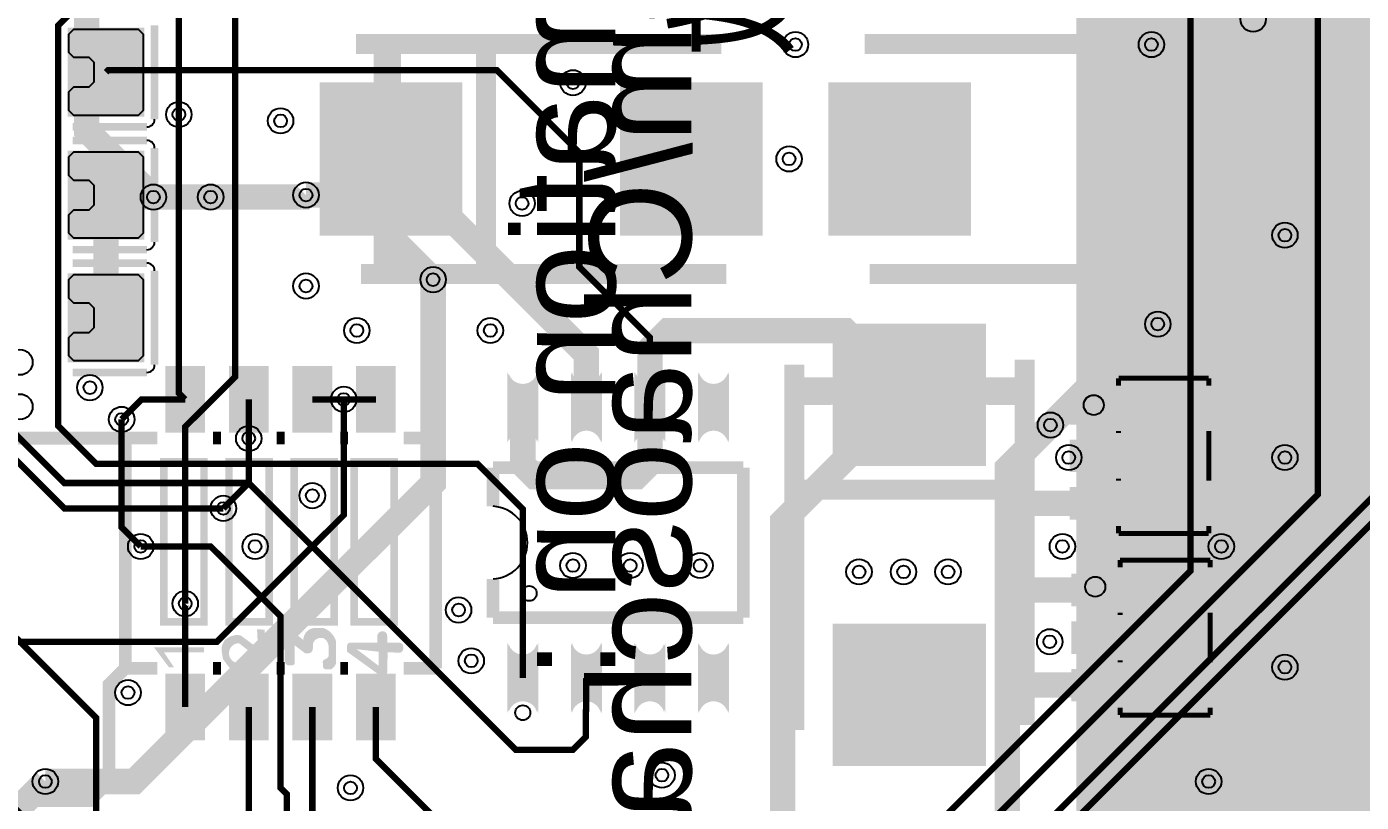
# Model space of a CAD drawing. Header units: millimetres. Extents: x -1 to 102, y -8 to 54.
# Drawn here: x 21.47 to 48.13, y 13.17 to 28.68 of the extents above; entities that cross this region are included whole.
import ezdxf

# ---------------------------------------------------------------- set-up
doc = ezdxf.new("R2010")
doc.units = ezdxf.units.MM
for name, color, linetype, true_color in [('BottomLayer', 7, 'Continuous', 0x0000ff), ('Document', 7, 'Continuous', 0xffffff), ('Hole', 7, 'Continuous', 0x222222), ('Multi-Layer', 7, 'Continuous', 0xc0c0c0), ('TopLayer', 7, 'Continuous', 0xff0000), ('TopPasteMaskLayer', 7, 'Continuous', 0x808080), ('TopSilkLayer', 7, 'Continuous', 0xffcc00), ('TopSolderMaskLayer', 7, 'Continuous', 0x800080)]:
    doc.layers.add(name, color=color, linetype=linetype, true_color=true_color)
doc.styles.get("Standard").update_dxf_attribs({"font": 'arial.ttf'})

msp = doc.modelspace()

# ---------------------------------------------------------------- hatches: boundary and pattern name
at = {"layer": 'BottomSilkLayer'}
msp.add_hatch(color=256, dxfattribs=at).paths.add_polyline_path([(42.44348488696983, 49.12369824739653), (91.44348488696983, 49.12369824739653), (91.44348488696983, 4.123698247396533), (42.44348488696983, 4.123698247396533), (42.44348488696983, 49.12369824739653)])
at = {"layer": 'Document'}
for points in [[(28.40005080010178, 28.18503937007881), (28.40005080010178, 27.240055880111754), (28.950063500127044, 27.240055880111754), (28.950063500127044, 28.18503937007881), (28.40005080010178, 28.18503937007881)], [(44.71008382016771, 28.18503937007881), (44.71008382016771, 27.240055880111754), (45.260096520192974, 27.240055880111754), (45.260096520192974, 28.18503937007881), (44.71008382016771, 28.18503937007881)], [(28.950063500127044, 25.18503937007881), (28.950063500127044, 26.88506477012959), (29.350063500126907, 26.88506477012959), (29.350063500126907, 25.18503937007881)], [(44.71008382016771, 26.88506477012959), (44.71008382016771, 25.18503937007881), (44.31008382016762, 25.18503937007881), (44.31008382016762, 26.88506477012959)], [(29.98420116840225, 25.790068580137245), (28.284175768351588, 25.790068580137245), (28.284175768351588, 26.190068580137222), (29.98420116840225, 26.190068580137222)], [(35.35006350012691, 25.83505207010421), (33.65003810007602, 25.83505207010421), (33.65003810007602, 26.23505207010419), (35.35006350012691, 26.23505207010419)], [(38.31008382016785, 26.23505207010419), (40.01010922021828, 26.23505207010419), (40.01010922021828, 25.83505207010421), (38.31008382016785, 25.83505207010421)], [(43.675946151892504, 26.280035560071155), (45.37597155194294, 26.280035560071155), (45.37597155194294, 25.88003556007118), (43.675946151892504, 25.88003556007118)], [(28.950063500127044, 23.88506477012959), (28.950063500127044, 24.830048260096646), (28.40005080010178, 24.830048260096646), (28.40005080010178, 23.88506477012959), (28.950063500127044, 23.88506477012959)], [(45.260096520192974, 23.88506477012959), (45.260096520192974, 24.830048260096646), (44.71008382016771, 24.830048260096646), (44.71008382016771, 23.88506477012959), (45.260096520192974, 23.88506477012959)], [(36.95615951231889, 21.12133604267217), (37.90114300228606, 21.12133604267217), (37.90114300228606, 21.671348742697546), (36.95615951231889, 21.671348742697546), (36.95615951231889, 21.12133604267217)], [(38.86116332232655, 20.08719837439685), (38.86116332232655, 21.787223774447625), (39.26116332232664, 21.787223774447625), (39.26116332232664, 20.08719837439685)], [(41.25613411226823, 21.671348742697546), (40.31115062230106, 21.671348742697546), (40.31115062230106, 21.12133604267217), (41.25613411226823, 21.12133604267217), (41.25613411226823, 21.671348742697546)], [(38.25613411226823, 21.12133604267217), (39.95615951231912, 21.12133604267217), (39.95615951231912, 20.721336042672192), (38.25613411226823, 20.721336042672192)], [(25.713055626111327, 15.953771907543796), (25.692149933457813, 15.954867528470231), (25.671473287947947, 15.95814238739706), (25.651252227236455, 15.963560604284794), (25.63170829749629, 15.97106281601532), (25.613055626111418, 15.980566826787026), (25.595498575652755, 15.991968508668833), (25.57922950483953, 16.0051429424484), (25.564426661015887, 16.019945786272046), (25.55125222723632, 16.036214857085383), (25.539850545354284, 16.05377190754382), (25.530346534582804, 16.07242457892869), (25.52284432285228, 16.091968508668856), (25.517426105964432, 16.112189569380348), (25.514151247037717, 16.132866214890328), (25.51305562611128, 16.15377190754384), (25.514151247037717, 16.174677600197356), (25.517426105964432, 16.19535424570745), (25.52284432285228, 16.215575306418827), (25.530346534582804, 16.235119236159107), (25.53985054535451, 16.253771907543864), (25.55125222723632, 16.271328958002414), (25.564426661015887, 16.28759802881575), (25.57922950483953, 16.302400872639396), (25.595498575652982, 16.31557530641885), (25.613055626111418, 16.32697698830077), (25.63170829749629, 16.336480999072478), (25.651252227236455, 16.343983210803003), (25.671473287947947, 16.349401427690736), (25.692149933457813, 16.352676286617566), (25.713055626111327, 16.353771907543887), (25.713055626111327, 16.353771907543887), (26.223063246126458, 15.953771907543796), (26.223063246126458, 16.623774447548954), (26.073050546101285, 16.633782067564198), (26.093065786131547, 16.253771907543864), (25.753060706121232, 16.503784607569287), (25.721993398975428, 16.512175190425864), (25.690206082712848, 16.51718976705547), (25.65806451612889, 16.518770637541365), (25.538074676149336, 16.488773177546477), (25.42806705613407, 16.418770637541343), (25.37305054610124, 16.313766827533755), (25.363068326136727, 16.213792227584577), (25.39306578613173, 16.033782067564175), (25.523063246126412, 15.863779527559132), (25.546191436917297, 15.847809145757537), (25.57071271234463, 15.834073303752916), (25.596411839282382, 15.822692566571277), (25.62306324612655, 15.813766827533755)], [(26.82806705613416, 15.968757937515988), (26.82806705613416, 16.30873761747523), (27.038074676149336, 16.14874269748543), (27.08806197612398, 16.14874269748543), (27.10229345995117, 16.14976055329737), (27.116235231808105, 16.152793400123983), (27.129603477424325, 16.157779497949946), (27.142126057869746, 16.16461734420227), (27.153548049518577, 16.173167740049962), (27.163636933559474, 16.183256624090973), (27.17218732940728, 16.194678615739917), (27.179025175659717, 16.207201196185224), (27.184011273485567, 16.22056944180133), (27.187044120312294, 16.234511213658152), (27.188061976124118, 16.248742697485454), (27.188061976124118, 16.308737617475117), (27.189155737606825, 16.326819650332368), (27.192421072549905, 16.34463800643323), (27.19781036501672, 16.361932854022598), (27.20524502698754, 16.37845199527783), (27.214616644349462, 16.393954543921495), (27.225788557818305, 16.408214437885817), (27.238597855738817, 16.42102373580633), (27.252857749703026, 16.432195649275172), (27.268360298346806, 16.441567266637094), (27.284879439602037, 16.449001928608027), (27.302174287191292, 16.45439122107473), (27.319992643292153, 16.457656556017696), (27.33807467614929, 16.458750317500517), (27.38808737617478, 16.45875031750063), (27.40615025866009, 16.449822956066782), (27.42316615937216, 16.439032931562792), (27.438943709257728, 16.42650159382606), (27.453305466354095, 16.412369876345338), (27.46608991139101, 16.396796711254524), (27.477153264312392, 16.379957241904776), (27.486371101297664, 16.362040853117833), (27.493639754090964, 16.34324904127277), (27.49887747590492, 16.32379314817956), (27.502025360785638, 16.303891984228017), (27.50304800609615, 16.283769367538866), (27.503048006095923, 16.093776987554065), (27.492849090177288, 16.077945546176124), (27.480470180988277, 16.063753469890457), (27.46617096293835, 16.051498479675047), (27.45025140462326, 16.04143766037123), (27.433045466091016, 16.033782067564175), (27.42141814279421, 16.02998222171084), (27.410803225553764, 16.023902994166292), (27.40164199657943, 16.0157971099311), (27.394315305506552, 16.00600154596168), (27.389127736756564, 15.994923522400427), (27.386294947385068, 15.983023573663672), (27.38593470181081, 15.970796403153486), (27.388061976124163, 15.95875031750063), (27.38806197612439, 15.898755397510854), (27.38912547200175, 15.886599584006944), (27.39228364585051, 15.874813118745237), (27.39744053815548, 15.8637541275084), (27.404439459354307, 15.853758632149038), (27.413067750767368, 15.845130340735864), (27.42306324612673, 15.838131419537149), (27.43412223736368, 15.83297452723184), (27.445908702625502, 15.829816353383308), (27.458064516129298, 15.828752857505833), (27.54805689611385, 15.828752857505833), (27.56783030597194, 15.841909272905468), (27.58626609115663, 15.856882610148887), (27.6031978807423, 15.873537744642476), (27.618472876382157, 15.891724374671071), (27.63195323121181, 15.911278377771396), (27.6435172938302, 15.932023291831115), (27.653060706121323, 15.953771907543796), (27.653060706121323, 16.38376936753866), (27.644266509777253, 16.41246944221814), (27.633344852534492, 16.44042922724975), (27.62035723917188, 16.467491268471463), (27.60537680879861, 16.493503167321364), (27.588487922976128, 16.51831843906325), (27.569785690639037, 16.54179733770752), (27.54937543249389, 16.56380764298467), (27.527372087911772, 16.584225404937), (27.503899567651388, 16.602935641936483), (27.479090056062887, 16.61983298819814), (27.45308326669783, 16.634822287143038), (27.426025655518515, 16.6478191272671), (27.398069596139294, 16.658750317500562), (27.358064516128934, 16.658750317500676), (27.23807467614938, 16.658750317500676), (27.21592980115406, 16.657726498141187), (27.193973858423988, 16.654663774928053), (27.17239416832126, 16.649588277936118), (27.151374841153256, 16.642543309515986), (27.131095206407508, 16.633588974854433), (27.11172828277813, 16.62280166917742), (27.0934393020284, 16.610273425973446), (27.07638429929375, 16.59611113179642), (27.060708781843687, 16.580435614346584), (27.046546487666546, 16.563380611611592), (27.03401824446246, 16.54509163086186), (27.023230938785673, 16.52572470723237), (27.014276604124007, 16.50544507248685), (27.007231635703874, 16.484425745318617), (27.002156138712053, 16.462846055216005), (26.99909341549892, 16.44089011248593), (26.998069596139203, 16.41874523749061), (26.748056896113667, 16.618745237490657), (26.728067056134023, 16.618745237490657), (26.713835572306607, 16.61772738167872), (26.699893800449672, 16.614694534851992), (26.68652555483368, 16.60970843702603), (26.674002974388486, 16.60287059077359), (26.662580982739428, 16.594320194926013), (26.65249209869853, 16.584231310885116), (26.643941702850952, 16.57280931923617), (26.637103856598515, 16.56028673879075), (26.632117758772438, 16.546918493174758), (26.629084911945938, 16.532976721317823), (26.628067056134114, 16.518745237490634), (26.628067056134114, 15.998755397510877), (26.62917532438223, 15.984673514246879), (26.632472839884485, 15.970938373684021), (26.637878406864957, 15.957888180567124), (26.645258922324956, 15.945844273961825), (26.65443265347926, 15.935103214820401), (26.66517371262057, 15.92592948366621), (26.677217619225985, 15.91854896820621), (26.69026781234288, 15.913143401225625), (26.70400295290574, 15.909845885723485), (26.718084836169737, 15.908737617475254), (26.728067056134023, 15.908737617475254), (26.76804673609331, 15.90873761747514), (26.779756119657804, 15.90989089109496), (26.791015518178256, 15.913306392295453), (26.80139223928427, 15.918852865281337), (26.81048751140338, 15.926317162206146), (26.81795180832796, 15.935412434324917), (26.82349828131396, 15.94578915543093), (26.826913782514566, 15.957048553951495), (26.82806705613416, 15.968757937515875)], [(28.47305054610115, 16.373761747523645), (28.47305054610092, 16.483743967488067), (28.47417026505491, 16.499399684139348), (28.477506627667708, 16.514736695546844), (28.482991715217622, 16.5294427843869), (28.490513867139953, 16.543218577099424), (28.49991995411392, 16.55578363827067), (28.511018495333474, 16.56688217949022), (28.523583556504718, 16.57628826646419), (28.537359349217013, 16.583810418386634), (28.55206543805707, 16.58929550593666), (28.56740244946468, 16.59263186854946), (28.58305816611619, 16.59375158750322), (28.597136075936987, 16.592643631971782), (28.610867340895766, 16.589347046919897), (28.62391385167848, 16.583943005212177), (28.635954359890093, 16.57656457229041), (28.646692388258543, 16.567393429660797), (28.655863530888382, 16.556655401292232), (28.663241963809924, 16.544614893080507), (28.66864600551753, 16.53156838229802), (28.671942590569643, 16.517837117339127), (28.673050546100967, 16.503759207518442), (28.673050546100967, 16.363754127508287), (28.913055626111145, 16.363754127508514), (28.926949244593516, 16.36253859339581), (28.94042071250874, 16.358928924447127), (28.953060706121278, 16.35303479862648), (28.964485165621227, 16.345035305964643), (28.974346964587767, 16.335173506998103), (28.982346457249378, 16.323749047498268), (28.98824058306991, 16.31110905388573), (28.99185025201882, 16.297637585970506), (28.993065786131183, 16.283743967488135), (28.99306578613141, 16.253771907543864), (28.993065786131183, 16.243764287528506), (28.99185025201882, 16.229870669046136), (28.98824058306991, 16.2163992011308), (28.982346457249378, 16.203759207518374), (28.974346964587767, 16.19233474801854), (28.964485165621227, 16.182472949052), (28.953060706121278, 16.17447345639016), (28.94042071250874, 16.168579330569514), (28.926949244593516, 16.16496966162083), (28.913055626111145, 16.16375412750824), (28.683058166116325, 16.1737617475236), (28.673075946151812, 15.773761747523622), (28.503073406146996, 15.90375920751842), (28.503073406146996, 16.183769367538844), (28.063068326136545, 16.233756667513376), (28.673050546100967, 15.773761747523508), (28.67189776053624, 15.762057319263363), (28.668483704744403, 15.75080268561726), (28.662939578975283, 15.740430355844751), (28.655478440872685, 15.731338932762014), (28.646387017789948, 15.723877794659415), (28.63601468801744, 15.718333668890295), (28.624760054371336, 15.71491961309846), (28.61305562611119, 15.713766827533732), (28.52306324612664, 15.713766827533732), (27.873050546101013, 16.183769367538844), (27.873050546101013, 16.30373380746778), (27.874203819720606, 16.31544319103216), (27.87761932092144, 16.326702589552724), (27.88316579390721, 16.337079310658737), (27.89063009083179, 16.346174582777508), (27.899725362950903, 16.353638879702316), (27.910102084056916, 16.3591853526882), (27.921361482577595, 16.362600853888694), (27.93307086614186, 16.363754127508514), (28.47305054610115, 16.363754127508287), (28.47305054610115, 16.43375666751342)], [(24.313055626111236, 15.873761747523531), (24.413055626111145, 15.873761747523531), (24.213055626111327, 16.1737617475236), (25.01305562611128, 16.1737617475236), (25.01305562611128, 16.273761747523622), (24.01305562611128, 16.273761747523622)], [(38.906146812293855, 14.721336042672192), (38.906146812293855, 16.42136144272297), (39.30614681229349, 16.42136144272297), (39.30614681229349, 14.721336042672192)]]:
    msp.add_hatch(color=256, dxfattribs=at).paths.add_polyline_path(points)
at = {"layer": 'TopLayer'}
for points in [[(22.313055626111236, 26.903784607569264), (22.313055626111236, 28.631800863601825), (23.798044196088313, 28.631800863601825), (23.798044196088313, 26.903784607569264)], [(27.350012700025445, 27.540005080010246), (30.15011430022855, 27.540005080010246), (30.15011430022855, 24.530099060198268), (27.350012700025445, 24.530099060198268)], [(33.35001270002522, 27.540005080010246), (36.15011430022855, 27.540005080010246), (36.15011430022855, 24.530099060198268), (33.35001270002522, 24.530099060198268)], [(40.31013462026908, 24.530099060198268), (37.5100330200662, 24.530099060198268), (37.5100330200662, 27.540005080010246), (40.31013462026908, 27.540005080010246)], [(46.31013462026931, 24.530099060198268), (43.510033020065976, 24.530099060198268), (43.510033020065976, 27.540005080010246), (46.31013462026931, 27.540005080010246)], [(22.313055626111236, 24.44988569977147), (22.313055626111236, 26.177901955804032), (23.798044196088313, 26.177901955804032), (23.798044196088313, 24.44988569977147)], [(22.313055626111236, 21.996037592075254), (22.313055626111236, 23.724053848107815), (23.798044196088313, 23.724053848107815), (23.798044196088313, 21.996037592075254)], [(40.61109982219955, 22.721386842773654), (40.61109982219955, 19.921285242570548), (37.6011938023878, 19.921285242570548), (37.6011938023878, 22.721386842773654)], [(24.256921513842826, 20.603987807975727), (24.256921513842826, 21.853670307340735), (25.01892303784598, 21.853670307340735), (25.01892303784598, 20.603987807975727)], [(25.526924053848006, 20.603987807975727), (25.526924053848006, 21.853670307340735), (26.28892557785116, 21.853670307340735), (26.28892557785116, 20.603987807975727)], [(26.796926593853186, 20.603987807975727), (26.796926593853186, 21.853670307340735), (27.558928117856112, 21.853670307340735), (27.558928117856112, 20.603987807975727)], [(28.06692913385814, 20.603987807975727), (28.06692913385814, 21.853670307340735), (28.828930657861292, 21.853670307340735), (28.828930657861292, 20.603987807975727)], [(31.666725933451875, 21.761036322072755, -0.7853981633974483), (31.0983235966472, 21.761036322072755), (31.0983235966472, 20.37922275844562, -0.7853981633974483), (31.666725933451875, 20.37922275844562)], [(32.936728473456824, 21.761036322072755, -0.7853981633974483), (32.36832613665216, 21.761036322072755), (32.36832613665216, 20.37922275844562, -0.7853981633974483), (32.936728473456824, 20.37922275844562)], [(34.206731013462004, 21.761036322072755, -0.7853981633974483), (33.63832867665734, 21.761036322072755), (33.63832867665734, 20.37922275844562, -0.7853981633974483), (34.206731013462004, 20.37922275844562)], [(35.47673355346696, 21.761036322072755, -0.7853981633974483), (34.90833121666229, 21.761036322072755), (34.90833121666229, 20.37922275844562, -0.7853981633974483), (35.47673355346696, 20.37922275844562)], [(43.43604267208525, 20.749301498603018), (42.33604267208534, 20.749301498603018), (42.33604267208534, 21.34930149860304), (43.43604267208525, 21.34930149860304)], [(46.036271272542535, 20.749301498603018), (44.9362712725424, 20.749301498603018), (44.9362712725424, 21.34930149860304), (46.036271272542535, 21.34930149860304)], [(43.43604267208525, 19.799339598679353), (42.33604267208534, 19.799339598679353), (42.33604267208534, 20.399339598679262), (43.43604267208525, 20.399339598679262)], [(43.43604267208525, 18.84937769875546), (42.33604267208534, 18.84937769875546), (42.33604267208534, 19.449377698755484), (43.43604267208525, 19.449377698755484)], [(46.036271272542535, 18.84937769875546), (44.9362712725424, 18.84937769875546), (44.9362712725424, 19.449377698755484), (46.036271272542535, 19.449377698755484)], [(43.46626873253763, 17.11623063246134), (42.36626873253749, 17.11623063246134), (42.36626873253749, 17.71623063246136), (43.46626873253763, 17.71623063246136)], [(46.066497332994686, 17.11623063246134), (44.96649733299478, 17.11623063246134), (44.96649733299478, 17.71623063246136), (46.066497332994686, 17.71623063246136)], [(40.61109982219955, 16.721386842773768), (40.61109982219955, 13.921285242570548), (37.6011938023878, 13.921285242570548), (37.6011938023878, 16.721386842773768)], [(43.46626873253763, 16.16626873253756), (42.36626873253749, 16.16626873253756), (42.36626873253749, 16.76626873253747), (43.46626873253763, 16.76626873253747)], [(31.666725933451875, 16.350825501651002, -0.7853981633974483), (31.0983235966472, 16.350825501651002), (31.0983235966472, 14.969011938023868, -0.7853981633974483), (31.666725933451875, 14.969011938023868)], [(32.936728473456824, 16.350825501651002, -0.7853981633974483), (32.36832613665216, 16.350825501651002), (32.36832613665216, 14.969011938023868, -0.7853981633974483), (32.936728473456824, 14.969011938023868)], [(34.206731013462004, 16.350825501651002, -0.7853981633974483), (33.63832867665734, 16.350825501651002), (33.63832867665734, 14.969011938023868, -0.7853981633974483), (34.206731013462004, 14.969011938023868)], [(35.47673355346696, 16.350825501651002, -0.7853981633974483), (34.90833121666229, 16.350825501651002), (34.90833121666229, 14.969011938023868, -0.7853981633974483), (35.47673355346696, 14.969011938023868)], [(43.46626873253763, 15.216306832613782), (42.36626873253749, 15.216306832613782), (42.36626873253749, 15.816306832613805), (43.46626873253763, 15.816306832613805)], [(46.066497332994686, 15.216306832613782), (44.96649733299478, 15.216306832613782), (44.96649733299478, 15.816306832613805), (46.066497332994686, 15.816306832613805)], [(24.256921513842826, 14.453873507747062), (24.256921513842826, 15.703810007620177), (25.01892303784598, 15.703810007620177), (25.01892303784598, 14.453873507747062)], [(25.526924053848006, 14.453873507747062), (25.526924053848006, 15.703810007620177), (26.28892557785116, 15.703810007620177), (26.28892557785116, 14.453873507747062)], [(26.796926593853186, 14.453873507747062), (26.796926593853186, 15.703810007620177), (27.558928117856112, 15.703810007620177), (27.558928117856112, 14.453873507747062)], [(28.06692913385814, 14.453873507747062), (28.06692913385814, 15.703810007620177), (28.828930657861292, 15.703810007620177), (28.828930657861292, 14.453873507747062)]]:
    msp.add_hatch(color=256, dxfattribs=at).paths.add_polyline_path(points)
at = {"layer": 'TopPasteMaskLayer'}
for points in [[(27.350012700025445, 27.540005080010246), (30.15011430022855, 27.540005080010246), (30.15011430022855, 24.530099060198268), (27.350012700025445, 24.530099060198268)], [(33.35001270002522, 27.540005080010246), (36.15011430022855, 27.540005080010246), (36.15011430022855, 24.530099060198268), (33.35001270002522, 24.530099060198268)], [(40.31013462026908, 24.530099060198268), (37.5100330200662, 24.530099060198268), (37.5100330200662, 27.540005080010246), (40.31013462026908, 27.540005080010246)], [(46.31013462026931, 24.530099060198268), (43.510033020065976, 24.530099060198268), (43.510033020065976, 27.540005080010246), (46.31013462026931, 27.540005080010246)], [(40.61109982219955, 22.721386842773654), (40.61109982219955, 19.921285242570548), (37.6011938023878, 19.921285242570548), (37.6011938023878, 22.721386842773654)], [(24.256921513842826, 20.603987807975727), (24.256921513842826, 21.853670307340735), (25.01892303784598, 21.853670307340735), (25.01892303784598, 20.603987807975727)], [(25.526924053848006, 20.603987807975727), (25.526924053848006, 21.853670307340735), (26.28892557785116, 21.853670307340735), (26.28892557785116, 20.603987807975727)], [(26.796926593853186, 20.603987807975727), (26.796926593853186, 21.853670307340735), (27.558928117856112, 21.853670307340735), (27.558928117856112, 20.603987807975727)], [(28.06692913385814, 20.603987807975727), (28.06692913385814, 21.853670307340735), (28.828930657861292, 21.853670307340735), (28.828930657861292, 20.603987807975727)], [(31.666725933451875, 21.761036322072755, -0.7853981633974483), (31.0983235966472, 21.761036322072755), (31.0983235966472, 20.37922275844562, -0.7853981633974483), (31.666725933451875, 20.37922275844562)], [(32.936728473456824, 21.761036322072755, -0.7853981633974483), (32.36832613665216, 21.761036322072755), (32.36832613665216, 20.37922275844562, -0.7853981633974483), (32.936728473456824, 20.37922275844562)], [(34.206731013462004, 21.761036322072755, -0.7853981633974483), (33.63832867665734, 21.761036322072755), (33.63832867665734, 20.37922275844562, -0.7853981633974483), (34.206731013462004, 20.37922275844562)], [(35.47673355346696, 21.761036322072755, -0.7853981633974483), (34.90833121666229, 21.761036322072755), (34.90833121666229, 20.37922275844562, -0.7853981633974483), (35.47673355346696, 20.37922275844562)], [(43.43604267208525, 20.749301498603018), (42.33604267208534, 20.749301498603018), (42.33604267208534, 21.34930149860304), (43.43604267208525, 21.34930149860304)], [(46.036271272542535, 20.749301498603018), (44.9362712725424, 20.749301498603018), (44.9362712725424, 21.34930149860304), (46.036271272542535, 21.34930149860304)], [(43.43604267208525, 19.799339598679353), (42.33604267208534, 19.799339598679353), (42.33604267208534, 20.399339598679262), (43.43604267208525, 20.399339598679262)], [(43.43604267208525, 18.84937769875546), (42.33604267208534, 18.84937769875546), (42.33604267208534, 19.449377698755484), (43.43604267208525, 19.449377698755484)], [(46.036271272542535, 18.84937769875546), (44.9362712725424, 18.84937769875546), (44.9362712725424, 19.449377698755484), (46.036271272542535, 19.449377698755484)], [(43.46626873253763, 17.11623063246134), (42.36626873253749, 17.11623063246134), (42.36626873253749, 17.71623063246136), (43.46626873253763, 17.71623063246136)], [(46.066497332994686, 17.11623063246134), (44.96649733299478, 17.11623063246134), (44.96649733299478, 17.71623063246136), (46.066497332994686, 17.71623063246136)], [(40.61109982219955, 16.721386842773768), (40.61109982219955, 13.921285242570548), (37.6011938023878, 13.921285242570548), (37.6011938023878, 16.721386842773768)], [(43.46626873253763, 16.16626873253756), (42.36626873253749, 16.16626873253756), (42.36626873253749, 16.76626873253747), (43.46626873253763, 16.76626873253747)], [(31.666725933451875, 16.350825501651002, -0.7853981633974483), (31.0983235966472, 16.350825501651002), (31.0983235966472, 14.969011938023868, -0.7853981633974483), (31.666725933451875, 14.969011938023868)], [(32.936728473456824, 16.350825501651002, -0.7853981633974483), (32.36832613665216, 16.350825501651002), (32.36832613665216, 14.969011938023868, -0.7853981633974483), (32.936728473456824, 14.969011938023868)], [(34.206731013462004, 16.350825501651002, -0.7853981633974483), (33.63832867665734, 16.350825501651002), (33.63832867665734, 14.969011938023868, -0.7853981633974483), (34.206731013462004, 14.969011938023868)], [(35.47673355346696, 16.350825501651002, -0.7853981633974483), (34.90833121666229, 16.350825501651002), (34.90833121666229, 14.969011938023868, -0.7853981633974483), (35.47673355346696, 14.969011938023868)], [(43.46626873253763, 15.216306832613782), (42.36626873253749, 15.216306832613782), (42.36626873253749, 15.816306832613805), (43.46626873253763, 15.816306832613805)], [(46.066497332994686, 15.216306832613782), (44.96649733299478, 15.216306832613782), (44.96649733299478, 15.816306832613805), (46.066497332994686, 15.816306832613805)], [(24.256921513842826, 14.453873507747062), (24.256921513842826, 15.703810007620177), (25.01892303784598, 15.703810007620177), (25.01892303784598, 14.453873507747062)], [(25.526924053848006, 14.453873507747062), (25.526924053848006, 15.703810007620177), (26.28892557785116, 15.703810007620177), (26.28892557785116, 14.453873507747062)], [(26.796926593853186, 14.453873507747062), (26.796926593853186, 15.703810007620177), (27.558928117856112, 15.703810007620177), (27.558928117856112, 14.453873507747062)], [(28.06692913385814, 14.453873507747062), (28.06692913385814, 15.703810007620177), (28.828930657861292, 15.703810007620177), (28.828930657861292, 14.453873507747062)]]:
    msp.add_hatch(color=256, dxfattribs=at).paths.add_polyline_path(points)
at = {"layer": 'TopSilkLayer'}
for points in [[(28.402057404114885, 28.335077470155056), (28.402057404114885, 27.6000508001016), (28.95204470408953, 27.6000508001016), (28.95204470408953, 28.320066040132247), (28.937033274066607, 28.335077470155056), (28.782016764033415, 28.335077470155056)], [(44.708102616205224, 28.33505207010421), (44.708102616205224, 27.6000508001016), (45.25808991617987, 27.6000508001016), (45.25808991617987, 28.3200406400814), (45.243078486156946, 28.33505207010421), (45.088087376174826, 28.33505207010421)], [(28.95204470408953, 23.73505207010419), (28.95204470408953, 24.470053340106688), (28.402057404114885, 24.470053340106688), (28.402057404114885, 23.750063500127), (28.417068834137808, 23.73505207010419), (28.57205994411993, 23.73505207010419)], [(45.25808991617987, 23.735026670053458), (45.25808991617987, 24.470053340106688), (44.708102616205224, 24.470053340106688), (44.708102616205224, 23.750038100076267), (44.72311404622815, 23.735026670053458), (44.87813055626111, 23.735026670053458)], [(36.80614681229372, 21.119354838709796), (37.541148082296104, 21.119354838709796), (37.541148082296104, 21.669342138684442), (36.821158242316415, 21.669342138684442), (36.80614681229372, 21.654330708661405), (36.80614681229372, 21.499339598679285)], [(41.40617221234447, 21.669342138684442), (40.671145542291015, 21.669342138684442), (40.671145542291015, 21.119354838709796), (41.39116078232155, 21.119354838709796), (41.40617221234447, 21.134366268732606), (41.40617221234447, 21.28938277876557)], [(43.982143764287684, 21.11534163068336), (43.981321305288475, 21.096046555319163), (43.97840173059217, 21.07695591741185), (43.97341979307953, 21.058296960561734), (43.966434794771885, 21.040291789894468), (43.957529880935226, 21.02315472825387), (43.946811050367614, 21.007089765030173), (43.934405893653775, 20.99228812799163), (43.92046207440194, 20.97892600702278), (43.905145571543926, 20.96716245686514), (43.8886387036207, 20.9571375038239), (43.871137958571126, 20.94897047897814), (43.85285165485698, 20.94275859773461), (43.83399746176224, 20.938575802633295), (43.8147998083889, 20.93647188317982), (43.79548721218521, 20.93647188317982), (43.77628955881187, 20.938575802633295), (43.75743536571713, 20.94275859773461), (43.73914906200298, 20.94897047897814), (43.721648316953406, 20.9571375038239), (43.70514144903018, 20.96716245686514), (43.689824946172166, 20.97892600702278), (43.67588112692033, 20.99228812799163), (43.66347597020649, 21.007089765030173), (43.65275713963888, 21.02315472825387), (43.64385222580222, 21.040291789894468), (43.63686722749458, 21.058296960561734), (43.63188528998171, 21.07695591741185), (43.62896571528563, 21.096046555319163), (43.62814325628642, 21.11534163068336), (43.62896571528563, 21.13463670604756), (43.63188528998171, 21.153727343954756), (43.63686722749458, 21.172386300804874), (43.64385222580222, 21.190391471472253), (43.65275713963888, 21.20752853311285), (43.66347597020649, 21.223593496336434), (43.67588112692033, 21.238395133375093), (43.689824946172166, 21.25175725434383), (43.70514144903018, 21.263520804501468), (43.721648316953406, 21.273545757542706), (43.73914906200298, 21.28171278238858), (43.75743536571713, 21.28792466363211), (43.77628955881187, 21.292107458733312), (43.79548721218521, 21.2942113781869), (43.8147998083889, 21.2942113781869), (43.83399746176224, 21.292107458733312), (43.85285165485698, 21.28792466363211), (43.871137958571126, 21.28171278238858), (43.8886387036207, 21.273545757542706), (43.905145571543926, 21.263520804501468), (43.92046207440194, 21.25175725434383), (43.934405893653775, 21.238395133375093), (43.946811050367614, 21.223593496336434), (43.957529880935226, 21.20752853311285), (43.966434794771885, 21.190391471472253), (43.97341979307953, 21.172386300804874), (43.97840173059217, 21.153727343954756), (43.981321305288475, 21.13463670604756), (43.982143764287684, 21.11534163068336)], [(44.01236982473961, 17.48227076454168), (44.011547365741535, 17.4629756891768), (44.00862779104591, 17.443885051268694), (44.00364585353395, 17.42522609441778), (43.996660855226764, 17.40722092374949), (43.98775594139056, 17.3900838621081), (43.97703711082295, 17.374018898883378), (43.964631954109336, 17.359217261844037), (43.95068813485727, 17.345855140874278), (43.935371631998805, 17.334091590715957), (43.91886476407535, 17.324066637674036), (43.90136401902555, 17.315899612827707), (43.88307771531049, 17.309687731583722), (43.86422352221507, 17.305504936482293), (43.84502586884105, 17.303401017028477), (43.82571327263713, 17.303401017028477), (43.80651561926311, 17.305504936482293), (43.78766142616769, 17.309687731583722), (43.76937512245263, 17.315899612827707), (43.751874377403055, 17.324066637674036), (43.735367509479374, 17.334091590715957), (43.720051006620906, 17.345855140874278), (43.70610718736884, 17.359217261844037), (43.69370203065523, 17.374018898883378), (43.68298320008762, 17.3900838621081), (43.674078286251415, 17.40722092374949), (43.667093287944226, 17.42522609441778), (43.66211135043227, 17.443885051268694), (43.659191775736645, 17.4629756891768), (43.65836931673857, 17.48227076454168), (43.659191775736645, 17.50156583990656), (43.66211135043227, 17.520656477814555), (43.667093287944226, 17.539315434665582), (43.674078286251415, 17.557320605333757), (43.68298320008762, 17.57445766697515), (43.69370203065523, 17.59052263019987), (43.70610718736884, 17.605324267239325), (43.720051006620906, 17.61868638820897), (43.735367509479374, 17.630449938367292), (43.751874377403055, 17.640474891409212), (43.76937512245263, 17.648641916255542), (43.78766142616769, 17.654853797499527), (43.80651561926311, 17.659036592600955), (43.82571327263713, 17.66114051205477), (43.84502586884105, 17.66114051205477), (43.86422352221507, 17.659036592600955), (43.88307771531049, 17.654853797499527), (43.90136401902555, 17.648641916255542), (43.91886476407535, 17.640474891409212), (43.935371631998805, 17.630449938367292), (43.95068813485727, 17.61868638820897), (43.964631954109336, 17.605324267239325), (43.97703711082295, 17.59052263019987), (43.98775594139056, 17.57445766697515), (43.996660855226764, 17.557320605333757), (44.00364585353395, 17.539315434665582), (44.00862779104591, 17.520656477814555), (44.011547365741535, 17.50156583990656), (44.01236982473938, 17.48227076454168)]]:
    msp.add_hatch(color=256, dxfattribs=at).paths.add_polyline_path(points)
at = {"layer": 'TopSolderMaskLayer'}
for points in [[(22.287653403066997, 26.878387917008695), (22.287653403066997, 28.657205021361392), (23.823441205746576, 28.657205021361392), (23.823441205746576, 26.878387917008695)], [(27.324603429606213, 27.565404702117576), (30.17552357064801, 27.565404702117576), (30.17552357064801, 24.50469858070528), (27.324603429606213, 24.50469858070528)], [(33.324603429605986, 27.565404702117576), (36.17552357064801, 27.565404702117576), (36.17552357064801, 24.50469858070528), (33.324603429605986, 24.50469858070528)], [(40.33554389068854, 24.50469858070528), (37.484623749646744, 24.50469858070528), (37.484623749646744, 27.565404702117576), (40.33554389068854, 27.565404702117576)], [(46.33554389068854, 24.50469858070528), (43.484623749646516, 24.50469858070528), (43.484623749646516, 27.565404702117576), (46.33554389068854, 27.565404702117576)], [(22.287653403066997, 24.424482288731838), (22.287653403066997, 26.20329939308442), (23.823441205746576, 26.20329939308442), (23.823441205746576, 24.424482288731838)], [(22.287653403066997, 21.97063642119531), (22.287653403066997, 23.749453525547892), (23.823441205746576, 23.749453525547892), (23.823441205746576, 21.97063642119531)], [(40.63841248299559, 22.745016392142475), (40.63841248299559, 19.897655693201727), (37.57388021962993, 19.897655693201727), (37.57388021962993, 22.745016392142475)], [(24.241442930470612, 20.562330031326724), (24.241442930470612, 21.895324697316255), (25.03441194371476, 21.895324697316255), (25.03441194371476, 20.562330031326724)], [(25.511445470475792, 20.562330031326724), (25.511445470475792, 21.895324697316255), (26.30441448371971, 21.895324697316255), (26.30441448371971, 20.562330031326724)], [(26.781448010480744, 20.562330031326724), (26.781448010480744, 21.895324697316255), (27.57441702372489, 21.895324697316255), (27.57441702372489, 20.562330031326724)], [(28.051450550485924, 20.562330031326724), (28.051450550485924, 21.895324697316255), (28.844419563729844, 21.895324697316255), (28.844419563729844, 20.562330031326724)], [(31.692125984251977, 21.779033372914455, -0.7853981633974483), (31.0729235458471, 21.779033372914455), (31.0729235458471, 20.36122570760392, -0.7853981633974483), (31.692125984251977, 20.36122570760392)], [(32.96212852425693, 21.779033372914455, -0.7853981633974483), (32.34292608585205, 21.779033372914455), (32.34292608585205, 20.36122570760392, -0.7853981633974483), (32.96212852425693, 20.36122570760392)], [(34.23213106426211, 21.779033372914455, -0.7853981633974483), (33.61292862585723, 21.779033372914455), (33.61292862585723, 20.36122570760392, -0.7853981633974483), (34.23213106426211, 20.36122570760392)], [(35.502133604267065, 21.779033372914455, -0.7853981633974483), (34.88293116586218, 21.779033372914455), (34.88293116586218, 20.36122570760392, -0.7853981633974483), (35.502133604267065, 20.36122570760392)], [(43.46144682846534, 20.723901447802973), (42.31064672686534, 20.723901447802973), (42.31064672686534, 21.374701549403085), (43.46144682846534, 21.374701549403085)], [(46.06167660194569, 20.723901447802973), (44.91087650034524, 20.723901447802973), (44.91087650034524, 21.374701549403085), (46.06167660194569, 21.374701549403085)], [(43.46144682846534, 19.773939547879195), (42.31064672686534, 19.773939547879195), (42.31064672686534, 20.42473964947942), (43.46144682846534, 20.42473964947942)], [(43.46144682846534, 18.823977647955417), (42.31064672686534, 18.823977647955417), (42.31064672686534, 19.47477774955553), (43.46144682846534, 19.47477774955553)], [(46.06167660194569, 18.823977647955417), (44.91087650034524, 18.823977647955417), (44.91087650034524, 19.47477774955553), (46.06167660194569, 19.47477774955553)], [(43.49167288891772, 17.090821979493512), (42.340872787317494, 17.090821979493512), (42.340872787317494, 17.741622081093738), (43.49167288891772, 17.741622081093738)], [(46.091902662397615, 17.090821979493512), (44.94110256079762, 17.090821979493512), (44.94110256079762, 17.741622081093738), (46.091902662397615, 17.741622081093738)], [(40.63841248299559, 16.745016392142475), (40.63841248299559, 13.897655693201841), (37.57388021962993, 13.897655693201841), (37.57388021962993, 16.745016392142475)], [(43.49167288891772, 16.14086007956962), (42.340872787317494, 16.14086007956962), (42.340872787317494, 16.79166018116996), (43.49167288891772, 16.79166018116996)], [(31.692125984251977, 16.368822552492702, -0.7853981633974483), (31.0729235458471, 16.368822552492702), (31.0729235458471, 14.951014887182168, -0.7853981633974483), (31.692125984251977, 14.951014887182168)], [(32.96212852425693, 16.368822552492702, -0.7853981633974483), (32.34292608585205, 16.368822552492702), (32.34292608585205, 14.951014887182168, -0.7853981633974483), (32.96212852425693, 14.951014887182168)], [(34.23213106426211, 16.368822552492702, -0.7853981633974483), (33.61292862585723, 16.368822552492702), (33.61292862585723, 14.951014887182168, -0.7853981633974483), (34.23213106426211, 14.951014887182168)], [(35.502133604267065, 16.368822552492702, -0.7853981633974483), (34.88293116586218, 16.368822552492702), (34.88293116586218, 14.951014887182168, -0.7853981633974483), (35.502133604267065, 14.951014887182168)], [(24.241442930470612, 14.412215731098172), (24.241442930470612, 15.745481330962775), (25.03441194371476, 15.745481330962775), (25.03441194371476, 14.412215731098172)], [(25.511445470475792, 14.412215731098172), (25.511445470475792, 15.745481330962775), (26.30441448371971, 15.745481330962775), (26.30441448371971, 14.412215731098172)], [(26.781448010480744, 14.412215731098172), (26.781448010480744, 15.745481330962775), (27.57441702372489, 15.745481330962775), (27.57441702372489, 14.412215731098172)], [(28.051450550485924, 14.412215731098172), (28.051450550485924, 15.745481330962775), (28.844419563729844, 15.745481330962775), (28.844419563729844, 14.412215731098172)], [(43.49167288891772, 15.190898179645842), (42.340872787317494, 15.190898179645842), (42.340872787317494, 15.841698281246181), (43.49167288891772, 15.841698281246181)], [(46.091902662397615, 15.190898179645842), (44.94110256079762, 15.190898179645842), (44.94110256079762, 15.841698281246181), (46.091902662397615, 15.841698281246181)]]:
    msp.add_hatch(color=256, dxfattribs=at).paths.add_polyline_path(points)

# ---------------------------------------------------------------- linework, layer by layer
at = {"layer": 'BottomLayer'}
for points, const_width in [([(43.94259588519185, 28.31981203962414), (42.03759207518419, 30.224815849631796), (42.03759207518419, 44.19484378968764), (40.386588773177664, 45.84584709169428), (30.368808737617428, 45.84584709169428), (25.420878841757713, 50.793776987554)], 0.5080010160020321), ([(16.256032512065076, 14.986055372110854), (19.304013208026618, 14.986055372110854), (22.35203676657352, 11.938023876047737), (38.862069786639495, 11.938023876047737), (44.72491744983495, 17.800863601727315), (44.72491744983495, 50.793776987554)], 0.12700025400050802), ([(47.26492252984508, 50.793776987554), (47.26492252984508, 19.32565405130822), (39.37058674117361, 11.428778257556587), (22.22555245110493, 11.428778257556587), (20.44500889001779, 13.20932181864373), (18.542545085090296, 13.20932181864373), (17.018542037084217, 11.6827787655576)], 0.12700025400050802), ([(49.80492760985521, 50.793776987554), (49.80492760985521, 20.721869443739024), (39.75107950215897, 10.66802133604267), (21.59004318008624, 10.66802133604267), (19.685039370078584, 12.573025146050327)], 0.12700025400050802), ([(52.344932689865345, 50.793776987554), (52.344932689865345, 22.754660909321956), (39.87858775717564, 10.28577597155197), (23.874015748031525, 10.28577597155197), (23.49555499111011, 9.904775209550507)], 0.12700025400050802), ([(24.51104902209795, 26.92407924815859), (24.51104902209795, 33.90906781813567), (30.60705327660662, 40.0050800101601)], 0.12700025400050802), ([(32.258064516129025, 38.98907797815605), (25.638176276352397, 32.36738633477273), (25.638176276352397, 21.68404876809757), (24.63853187706377, 20.684480568961135), (24.6380492760984, 17.145034290068565)], 0.12700025400050802), ([(22.66755302260617, 35.052070104140284), (22.66756413512826, 26.608559817119726), (24.003048006095923, 25.27307594615195)], 0.5080010160020321), ([(24.003048006095923, 25.27307594615195), (24.00307340614677, 25.273050546101103), (25.14604235458478, 25.273050546101103)], 0.5080010160020321), ([(46.609093218186445, 20.066040132080275), (46.609093218186445, 24.511049022098064)], 0.5080010160020321), ([(21.844043688087368, 13.58902717805438), (23.622047244094347, 13.58902717805438), (29.591059182118215, 19.55803911607825), (29.591059182118215, 23.622047244094574)], 0.5080010160020321), ([(41.924155448310785, 20.71511303022612), (43.942087884175635, 22.73304546609097), (44.06908813817631, 22.73304546609097)], 0.5080010160020321), ([(27.805003810007747, 21.228854457708962), (27.805003810007747, 18.914986029972056), (25.273050546101103, 16.383032766065526), (15.74803149606305, 16.383032766065526), (14.986029972059896, 15.621031242062486), (14.986029972059896, 11.938023876047737), (16.383032766065526, 10.54102108204222), (17.65303530607048, 10.54102108204222), (19.685039370078584, 12.573025146050327)], 0.12700025400050802), ([(23.749047498095024, 18.288036576073182), (23.368046736093447, 18.66903733807476), (23.368046736093447, 20.828041656083315)], 0.12700025400050802), ([(25.400050800101553, 19.050038100076222), (25.90805181610358, 19.55803911607825), (25.90805181610358, 20.44704089408185)], 0.12700025400050802)]:
    msp.add_lwpolyline(points, dxfattribs=dict(at, const_width=const_width))
at = {"layer": 'Document'}
for centre, radius in [((42.78917957835915, 21.115087630175367), 0.19989839979679963), ((42.81940563881108, 17.482118364236726), 0.19989839979679963), ((31.38252476504954, 14.964973329946702), 0.15011430022860048)]:
    msp.add_circle(centre, radius, dxfattribs=at)
at = {"layer": 'Hole'}
for centre in [(36.830073660147264, 28.321056642113376), (43.942087884175635, 28.321056642113376), (32.385064770129475, 27.559055118110223), (24.51104902209795, 26.924053848107746), (26.543053086106056, 26.797053594107183), (36.703073406146814, 26.035052070104143), (24.003048006095923, 25.273050546101103), (25.146050292100426, 25.273050546101103), (27.051054102108083, 25.313995427990903), (31.36906273812542, 25.146050292100654), (46.609093218186445, 24.511049022098064), (29.591059182118215, 23.622047244094574), (27.051054102108083, 23.49504699009401), (28.067056134112136, 22.60604521209052), (30.734061468122945, 22.60604521209052), (44.06908813817631, 22.73304546609097), (22.73304546609097, 21.463042926085905), (27.805003810007747, 21.228854457708962), (23.368046736093447, 20.828041656083315), (41.924155448310785, 20.71511303022612), (25.90805181610358, 20.44704089408185), (42.291084582169105, 20.066040132080275), (46.609093218186445, 20.066040132080275), (27.178054356108532, 19.304038608077235), (25.400050800101553, 19.050038100076222), (23.749047498095024, 18.288036576073182), (26.03505207010403, 18.288036576073182), (42.164084328168656, 18.288036576073182), (45.339090678181265, 18.288036576073182), (32.385064770129475, 17.90703581407172), (33.52806705613398, 17.90703581407172), (34.92506985013961, 17.90703581407172), (38.100076200152216, 17.780035560071155), (38.98907797815582, 17.780035560071155), (39.87807975615942, 17.780035560071155), (24.6380492760984, 17.145034290068565), (30.09906019812024, 17.018034036068116), (41.91008382016753, 16.383032766065526), (30.35306070612137, 16.002032004064063), (46.609093218186445, 15.8750317500635), (23.495046990093897, 15.367030734061473), (21.844043688087368, 13.58902717805438), (34.16306832613668, 13.716027432054943), (45.085090170180365, 13.58902717805438), (27.940055880111686, 13.46202692405393)]:
    msp.add_circle(centre, 0.12700025400050802, dxfattribs=at)
at = {"layer": 'Multi-Layer'}
for centre in [(45.97409194818374, 28.829057658115403), (36.830073660147264, 28.321056642113376), (43.942087884175635, 28.321056642113376), (32.385064770129475, 27.559055118110223), (24.51104902209795, 26.924053848107746), (26.543053086106056, 26.797053594107183), (36.703073406146814, 26.035052070104143), (24.003048006095923, 25.273050546101103), (25.146050292100426, 25.273050546101103), (27.051054102108083, 25.313995427990903), (31.36906273812542, 25.146050292100654), (46.609093218186445, 24.511049022098064), (27.051054102108083, 23.49504699009401), (29.591059182118215, 23.622047244094574), (44.06908813817631, 22.73304546609097), (28.067056134112136, 22.60604521209052), (30.734061468122945, 22.60604521209052), (21.33604267208534, 21.97104394208793), (22.73304546609097, 21.463042926085905), (21.33604267208534, 21.082042164084328), (27.805003810007747, 21.228854457708962), (23.368046736093447, 20.828041656083315), (41.924155448310785, 20.71511303022612), (25.90805181610358, 20.44704089408185), (42.291084582169105, 20.066040132080275), (46.609093218186445, 20.066040132080275), (27.178054356108532, 19.304038608077235), (25.400050800101553, 19.050038100076222), (23.749047498095024, 18.288036576073182), (26.03505207010403, 18.288036576073182), (42.164084328168656, 18.288036576073182), (45.339090678181265, 18.288036576073182), (32.385064770129475, 17.90703581407172), (33.52806705613398, 17.90703581407172), (34.92506985013961, 17.90703581407172), (38.100076200152216, 17.780035560071155), (38.98907797815582, 17.780035560071155), (39.87807975615942, 17.780035560071155), (24.6380492760984, 17.145034290068565), (30.09906019812024, 17.018034036068116), (41.91008382016753, 16.383032766065526), (30.35306070612137, 16.002032004064063), (46.609093218186445, 15.8750317500635), (23.495046990093897, 15.367030734061473), (34.16306832613668, 13.716027432054943), (21.844043688087368, 13.58902717805438), (27.940055880111686, 13.46202692405393), (45.085090170180365, 13.58902717805438)]:
    msp.add_circle(centre, 0.25400050800101603, dxfattribs=at)
at = {"layer": 'TopLayer'}
for points, const_width in [([(31.382270764541545, 15.66042672085348), (31.382270764541545, 19.036093472186963), (30.480568961138033, 19.937795275590588), (22.860553721107408, 19.937795275590588), (22.098552197104482, 20.699796799593628), (22.098552197104482, 28.700812801625716), (22.350012700025445, 28.95481330962673), (29.71856743713488, 28.95481330962673), (31.877571755143435, 31.113817627635285), (31.877571755143435, 36.955829311658704)], 0.12700025400050802), ([(43.94259588519185, 20.445796291592615), (43.94259588519185, 21.71579883159768), (42.926593853187796, 22.731800863601848), (42.926593853187796, 29.892075184150485), (44.91033782067552, 31.875819151638325)], 0.5080010160020321), ([(44.910083820167756, 26.035077470154988), (44.910083820167756, 27.353060706121482), (43.942087884175635, 28.321056642113376)], 0.5080010160020321), ([(23.055626111252195, 27.767665735331548), (23.101016002031884, 27.81305562611135), (30.861061722123395, 27.81305562611135), (32.512065024129924, 26.162052324104707), (32.512065024129924, 23.876047752095587), (33.92227584455168, 22.465836931673948), (33.92227584455168, 22.23903987807978)], 0.12700025400050802), ([(24.637795275590634, 21.22882905765823), (24.51104902209795, 21.355575311150687), (24.51104902209795, 26.92407924815859)], 0.12700025400050802), ([(44.910083820167756, 26.035077470154988), (45.41805943611894, 26.54305308610617), (53.97510795021594, 26.54305308610617)], 0.5080010160020321), ([(27.051562103124297, 25.314986029972147), (28.02946405892817, 25.314986029972147), (28.75082550165098, 26.03380746761502)], 0.5080010160020321), ([(29.591059182118215, 23.622047244094574), (28.750063500127, 24.463042926085905), (28.750063500127, 26.035077470154988)], 0.5080010160020321), ([(28.750063500127, 26.035077470154988), (32.65252730505449, 22.13261366522738), (32.65252730505449, 21.07012954025913)], 0.5080010160020321), ([(46.609093218186445, 24.511049022098064), (45.08506477012975, 26.035077470154988), (44.910083820167756, 26.035077470154988)], 0.5080010160020321), ([(23.055626111252195, 22.86007112014238), (23.055626111252195, 25.313995427990903)], 0.5080010160020321), ([(23.055626111252195, 25.313970027940172), (23.096520193040533, 25.27307594615195), (24.003048006095923, 25.27307594615195)], 0.5080010160020321), ([(25.146050292100426, 25.27307594615195), (27.010134620269355, 25.27307594615195), (27.051046164592435, 25.313970027940172)], 0.5080010160020321), ([(53.21310642621279, 24.765049530099077), (51.18110236220468, 22.73304546609097), (44.06908813817631, 22.73304546609097)], 0.5080010160020321), ([(32.652273304546725, 15.66042672085348), (32.63957327914659, 14.476784353568746), (32.38557277114546, 14.222783845567733), (31.24257048514096, 14.222783845567733), (25.908559817119567, 19.556794513589125), (22.22555245110493, 19.556794513589125), (20.320548641097275, 21.461798323596668), (15.832359664719434, 21.461798323596668), (14.44805689611394, 22.84610109220216)], 0.12700025400050802), ([(33.92227584455168, 21.07063754127512), (33.92227584455168, 22.23903987807978), (34.29057658115312, 22.604800609601284), (37.82118364236726, 22.604800609601284), (39.10642621285251, 21.322098044196082)], 0.5080010160020321), ([(16.256032512065076, 14.986055372110854), (16.129057658115244, 15.11303022606046), (13.970020002539968, 15.11303022606046), (12.827017716535465, 16.256032512065076), (12.827017716535465, 21.33604267208534), (12.954017970535915, 21.463042926085905), (15.113022288544698, 21.463042926085905), (15.494023050546048, 21.082042164084328), (20.193032448564963, 21.082042164084328), (22.22503651257307, 19.050038100076222), (25.40004286258568, 19.050038100076222)], 0.12700025400050802), ([(39.10617221234452, 21.321336042672215), (36.57607315214614, 18.791236982473947), (36.57607315214614, 12.62029464058935), (35.83540767081536, 11.879629159258457)], 0.5080010160020321), ([(23.368046736093447, 20.828041656083315), (23.76885953771921, 21.228854457708962), (24.637795275590634, 21.228854457708962)], 0.12700025400050802), ([(25.908559817119567, 20.445796291592615), (25.908559817119567, 21.228117856235713)], 0.12700025400050802), ([(27.177800355600766, 21.228854457708962), (27.805003810007747, 21.228854457708962)], 0.12700025400050802), ([(27.805003810007747, 21.228854457708962), (28.447802895605946, 21.228854457708962)], 0.12700025400050802), ([(31.38252476504954, 21.07012954025913), (31.38252476504954, 19.925577851155822), (31.62306324612632, 19.68503937007881), (33.655067310134655, 19.68503937007881), (33.92252984505967, 19.952501905003942), (33.92252984505967, 21.07012954025913)], 0.5080010160020321), ([(41.924155448310785, 20.71511303022612), (42.25834391668786, 21.049301498603086), (42.88595377190768, 21.049301498603086)], 0.5080010160020321), ([(43.67843535687075, 11.880899161798425), (43.67843535687075, 14.46916433832871), (43.94259588519185, 14.73078486156976), (43.94259588519185, 21.05031750063506), (45.486918973837874, 21.05031750063506)], 0.5080010160020321), ([(41.06375412750822, 11.879730759461609), (41.06375412750822, 19.85471170942344), (41.924155448310785, 20.71511303022612)], 0.5080010160020321), ([(46.21079502159, 17.416332232664445), (46.609093218186445, 17.814630429260887), (46.609093218186445, 20.066040132080275)], 0.5080010160020321), ([(42.88595377190768, 19.14937769875553), (41.06375412750822, 19.14937769875553)], 0.5080010160020321), ([(32.02489204978406, 2.533680467361023), (29.337058674117316, 5.221513843027765), (29.337058674117316, 9.525019050038168), (28.194056388112813, 10.66802133604267), (26.924053848107633, 10.66802133604267), (26.670053340106506, 10.922021844043684), (26.670053340106506, 13.335026670053367), (26.543053086106056, 13.46202692405393), (26.543053086106056, 16.891033782067552), (25.146050292100426, 18.288036576073182), (23.749047498095024, 18.288036576073182)], 0.12700025400050802), ([(42.9161798323596, 17.416332232664445), (41.06375412750822, 17.416332232664445)], 0.5080010160020321), ([(46.29210058420131, 11.878359156718375), (46.29210058420131, 14.542824485649135), (47.371602743205585, 15.619786639573363), (47.371602743205585, 16.257327914656003), (46.21082042164085, 17.415570231140578), (45.51739903479802, 17.415570231140578)], 0.5080010160020321), ([(15.116078232156497, 17.177063754127516), (20.542011684023464, 17.177063754127516), (22.86004572009142, 14.859029718059446), (22.86004572009142, 11.879629159258457)], 0.12700025400050802), ([(24.6380492760984, 17.145059690119524), (24.637795275590634, 17.144805689611417), (24.637795275590634, 15.07874015748041)], 0.12700025400050802), ([(42.9161798323596, 15.516408432816888), (41.06375412750822, 15.516408432816888)], 0.5080010160020321), ([(25.474218948437965, 11.879629159258457), (25.907797815595814, 12.313208026416078), (25.907797815595814, 15.07874015748041)], 0.12700025400050802), ([(27.99288798577595, 11.87937515875035), (27.177800355600766, 12.694462788925648), (27.177800355600766, 15.07874015748041)], 0.12700025400050802), ([(30.607061214122268, 11.879629159258457), (28.447802895605946, 14.038887477775006), (28.447802895605946, 15.07874015748041)], 0.12700025400050802), ([(20.320040640081288, 10.287020574041208), (20.320040640081288, 12.0650241300483), (21.844043688087368, 13.58902717805438)], 0.5080010160020321)]:
    msp.add_lwpolyline(points, dxfattribs=dict(at, const_width=const_width))
at = {"layer": 'TopPasteMaskLayer'}
for points in [[(22.313055626111236, 27.003784607569287), (22.313055626111236, 27.37404114808237), (22.413055626111145, 27.474041148082392), (22.717957835915513, 27.474041148082392), (22.81795783591565, 27.574041148082415), (22.81795783591565, 27.961544323088674), (22.717957835915513, 28.061544323088697), (22.413055626111145, 28.061544323088697), (22.313055626111236, 28.16154432308872), (22.313055626111236, 28.531800863601802), (22.413055626111145, 28.631800863601825), (23.698044196088404, 28.631800863601825), (23.798044196088313, 28.531800863601802), (23.798044196088313, 27.003784607569287), (23.698044196088404, 26.903784607569264), (22.413055626111145, 26.903784607569264)], [(22.313055626111236, 24.549885699771494), (22.313055626111236, 24.920142240284463), (22.413055626111145, 25.020142240284486), (22.717957835915513, 25.020142240284486), (22.81795783591565, 25.12014224028451), (22.81795783591565, 25.50764541529088), (22.717957835915513, 25.607645415290904), (22.413055626111145, 25.607645415290904), (22.313055626111236, 25.707645415290926), (22.313055626111236, 26.07790195580401), (22.413055626111145, 26.177901955804032), (23.698044196088404, 26.177901955804032), (23.798044196088313, 26.07790195580401), (23.798044196088313, 24.549885699771494), (23.698044196088404, 24.44988569977147), (22.413055626111145, 24.44988569977147)], [(22.313055626111236, 22.096037592075163), (22.313055626111236, 22.46629413258836), (22.413055626111145, 22.56629413258827), (22.717957835915513, 22.56629413258827), (22.81795783591565, 22.66629413258829), (22.81795783591565, 23.053797307594664), (22.717957835915513, 23.153797307594687), (22.413055626111145, 23.153797307594687), (22.313055626111236, 23.25379730759471), (22.313055626111236, 23.624053848107792), (22.413055626111145, 23.724053848107815), (23.698044196088404, 23.724053848107815), (23.798044196088313, 23.624053848107792), (23.798044196088313, 22.096037592075163), (23.698044196088404, 21.996037592075254), (22.413055626111145, 21.996037592075254)]]:
    msp.add_lwpolyline(points, close=True, dxfattribs=at)
at = {"layer": 'TopSilkLayer'}
for points, const_width in [([(24.026644653289395, 26.827584455169017), (24.026644653289395, 28.708001016002072)], 0.15240030480060962), ([(28.050063500126953, 28.33505207010421), (35.35006350012691, 28.33505207010421)], 0.4), ([(30.65006350012709, 28.33505207010421), (30.64879349758712, 23.73505207010419)], 0.4), ([(38.21008382016771, 28.33505207010421), (45.510083820167665, 28.33505207010421)], 0.4), ([(43.010083820167665, 23.73505207010419), (43.01135382270763, 28.33505207010421)], 0.4), ([(22.389255778511597, 26.675184150368295), (23.874244348488673, 26.675184150368295)], 0.15240030480060962), ([(23.874244348488673, 26.406502413004887), (22.389255778511597, 26.406502413004887)], 0.15240030480060962), ([(24.026644653289395, 24.373685547371224), (24.026644653289395, 26.25410210820428)], 0.15240030480060962), ([(22.389255778511597, 24.221285242570616), (23.874244348488673, 24.221285242570616)], 0.15240030480060962), ([(23.874244348488673, 23.95265430530867), (22.389255778511597, 23.95265430530867)], 0.15240030480060962), ([(24.026644653289395, 21.919837439675007), (24.026644653289395, 23.800254000508176)], 0.15240030480060962), ([(35.450063500127044, 23.73505207010419), (28.15006350012709, 23.73505207010419)], 0.4), ([(45.6100838201678, 23.73505207010419), (38.31008382016785, 23.73505207010419)], 0.4), ([(41.40614681229363, 22.02133604267226), (41.40614681229363, 14.721336042672192)], 0.4), ([(36.80614681229372, 14.62133604267217), (36.80614681229372, 21.921336042672237)], 0.4), ([(22.389255778511597, 21.7674371348744), (23.874244348488673, 21.7674371348744)], 0.15240030480060962), ([(43.28618237236469, 21.503454406908986), (43.28618237236469, 21.64940309880626)], 0.1), ([(45.08620777241572, 21.64940309880626), (43.28618237236469, 21.64940309880626)], 0.1), ([(45.08620777241572, 21.503454406908986), (45.08620777241572, 21.64940309880626)], 0.1), ([(23.114554229108535, 13.587782575565257), (22.733553467106958, 13.20678181356368), (17.272542545085116, 13.20678181356368), (16.63754127508264, 13.84178308356627), (16.63754127508264, 20.95379730759464), (17.018542037084217, 21.334798069596218), (19.177546355092773, 21.334798069596218), (20.05892811785634, 20.453416306832764), (23.44221488442986, 20.453416306832764)], 0.25400050800101603), ([(24.081915163830445, 15.853924307848729), (23.442849885699616, 15.853924307848729), (23.442849885699616, 20.453873507747176), (24.081915163830445, 20.453873507747176)], 0.25400050800101603), ([(25.193878587757354, 20.453898907797907), (25.35196850393686, 20.453898907797907)], 0.25400050800101603), ([(26.463881127762306, 20.453898907797907), (26.62197104394204, 20.453898907797907)], 0.25400050800101603), ([(27.733883667767486, 20.453898907797907), (27.891973583946992, 20.453898907797907)], 0.25400050800101603), ([(29.00388620777244, 20.453898907797907), (29.642926085852196, 20.453898907797907), (29.642926085852196, 15.853898907797884)], 0.25400050800101603), ([(43.28618237236469, 20.553467106934363), (43.28618237236469, 20.5951485902973)], 0.1), ([(45.08620777241572, 19.603530607061316), (45.08620777241572, 20.59517399034803)], 0.1), ([(30.78770637541288, 19.865100330200676), (35.787706375412654, 19.865100330200676)], 0.25400050800101603), ([(30.78770637541288, 19.865100330200676), (30.78770637541288, 19.091389382778857)], 0.25400050800101603), ([(35.787706375412654, 19.865100330200676), (35.787706375412654, 16.865100330200676)], 0.25400050800101603), ([(41.40614681229363, 19.421336042672124), (36.80614681229372, 19.422606045212206)], 0.4), ([(43.28618237236469, 19.603530607061316), (43.28618237236469, 19.645186690373407)], 0.1), ([(43.28618237236469, 18.549377698755507), (43.28618237236469, 18.695224790449743)], 0.1), ([(45.08620777241572, 18.549377698755507), (45.08620777241572, 18.695250190500474)], 0.1), ([(45.08620777241572, 18.549377698755507), (43.28618237236469, 18.549377698755507)], 0.1), ([(43.31640843281684, 17.870383540767193), (43.31640843281684, 18.016332232664467)], 0.1), ([(45.11643383286764, 18.016332232664467), (43.31640843281684, 18.016332232664467)], 0.1), ([(45.11643383286764, 17.870383540767193), (45.11643383286764, 18.016332232664467)], 0.1), ([(30.78770637541288, 16.865100330200676), (30.78770637541288, 17.63853187706377)], 0.25400050800101603), ([(30.78770637541288, 16.865100330200676), (35.787706375412654, 16.865100330200676)], 0.25400050800101603), ([(43.31640843281684, 16.92039624079257), (43.31640843281684, 16.962077724155506)], 0.1), ([(45.11643383286764, 15.970459740919523), (45.11643383286764, 16.96210312420635)], 0.1), ([(43.31640843281684, 15.970459740919523), (43.31640843281684, 16.012115824231728)], 0.1), ([(23.442849885699616, 15.853924307848729), (23.11404622809232, 15.525120650241433), (23.11404622809232, 13.58902717805438)], 0.25400050800101603), ([(25.35196850393686, 15.853898907797884), (25.193878587757354, 15.853898907797884)], 0.25400050800101603), ([(26.62197104394204, 15.853898907797884), (26.463881127762306, 15.853898907797884)], 0.25400050800101603), ([(27.891973583946992, 15.853898907797884), (27.733883667767486, 15.853898907797884)], 0.25400050800101603), ([(29.642926085852196, 15.853898907797884), (29.00388620777244, 15.853898907797884)], 0.25400050800101603), ([(43.31640843281684, 14.916306832613714), (43.31640843281684, 15.06215392430795)], 0.1), ([(45.11643383286764, 14.916306832613714), (43.31640843281684, 14.916306832613714)], 0.1), ([(45.11643383286764, 14.916306832613714), (45.11643383286764, 15.062179324358794)], 0.1)]:
    msp.add_lwpolyline(points, dxfattribs=dict(at, const_width=const_width))
at = {"layer": 'TopSilkLayer', "const_width": 0.152}
for points in [[(24.212852425704796, 16.78394716789444), (24.212852425704796, 19.98384556769122), (25.01295402590813, 19.98384556769122), (25.01295402590813, 16.78394716789444), (24.212852425704796, 16.78394716789444)], [(25.513081026162126, 16.78394716789444), (25.513081026162126, 19.98384556769122), (26.313182626365233, 19.98384556769122), (26.313182626365233, 16.78394716789444), (25.513081026162126, 16.78394716789444)], [(26.813055626111236, 16.78394716789444), (26.813055626111236, 19.98384556769122), (27.61315722631457, 19.98384556769122), (27.61315722631457, 16.78394716789444), (26.813055626111236, 16.78394716789444)], [(28.01295402590813, 16.78394716789444), (28.01295402590813, 19.98384556769122), (28.813055626111236, 19.98384556769122), (28.813055626111236, 16.78394716789444), (28.01295402590813, 16.78394716789444)]]:
    msp.add_lwpolyline(points, close=True, dxfattribs=at)
at = {"layer": 'TopSilkLayer'}
msp.add_circle((31.50952501904999, 17.349022098044315), 0.15011430022860048, dxfattribs=at)
for centre, radius, start, end in [((23.874244348488673, 26.827584455168903), 0.15240030480060962, 270, 0), ((23.874244348488673, 26.254102108204165), 0.15240030480060962, 0, 90), ((23.874244348488673, 24.373685547371338), 0.15240030480060962, 270, 359.9999999999913), ((23.874244348488673, 23.800254000508062), 0.15240030480060962, 0, 90), ((23.874244348488673, 21.919837439675007), 0.15240030480060962, 270, 359.9999999999913), ((30.74790504744101, 18.365103197440817), 0.7276606553213106, 273.135509318452, 86.47783904496748)]:
    msp.add_arc(centre, radius, start, end, dxfattribs=at)

# ---------------------------------------------------------------- texts
at = {"layer": 'BottomSilkLayer', "text_generation_flag": 2}
for s, p in [('Find more information on :', (33.229692659385364, 48.76931673863362)), ('https://github.com/Chaoschaos1024/P2duino', (34.74726949453907, 48.768097536195114)), ('魏傲', (36.57983235966458, 33.60426720853445))]:
    msp.add_text(s, height=2.0320040640081283, rotation=90, dxfattribs=at).set_placement(p)

doc.saveas('drawing.dxf')
